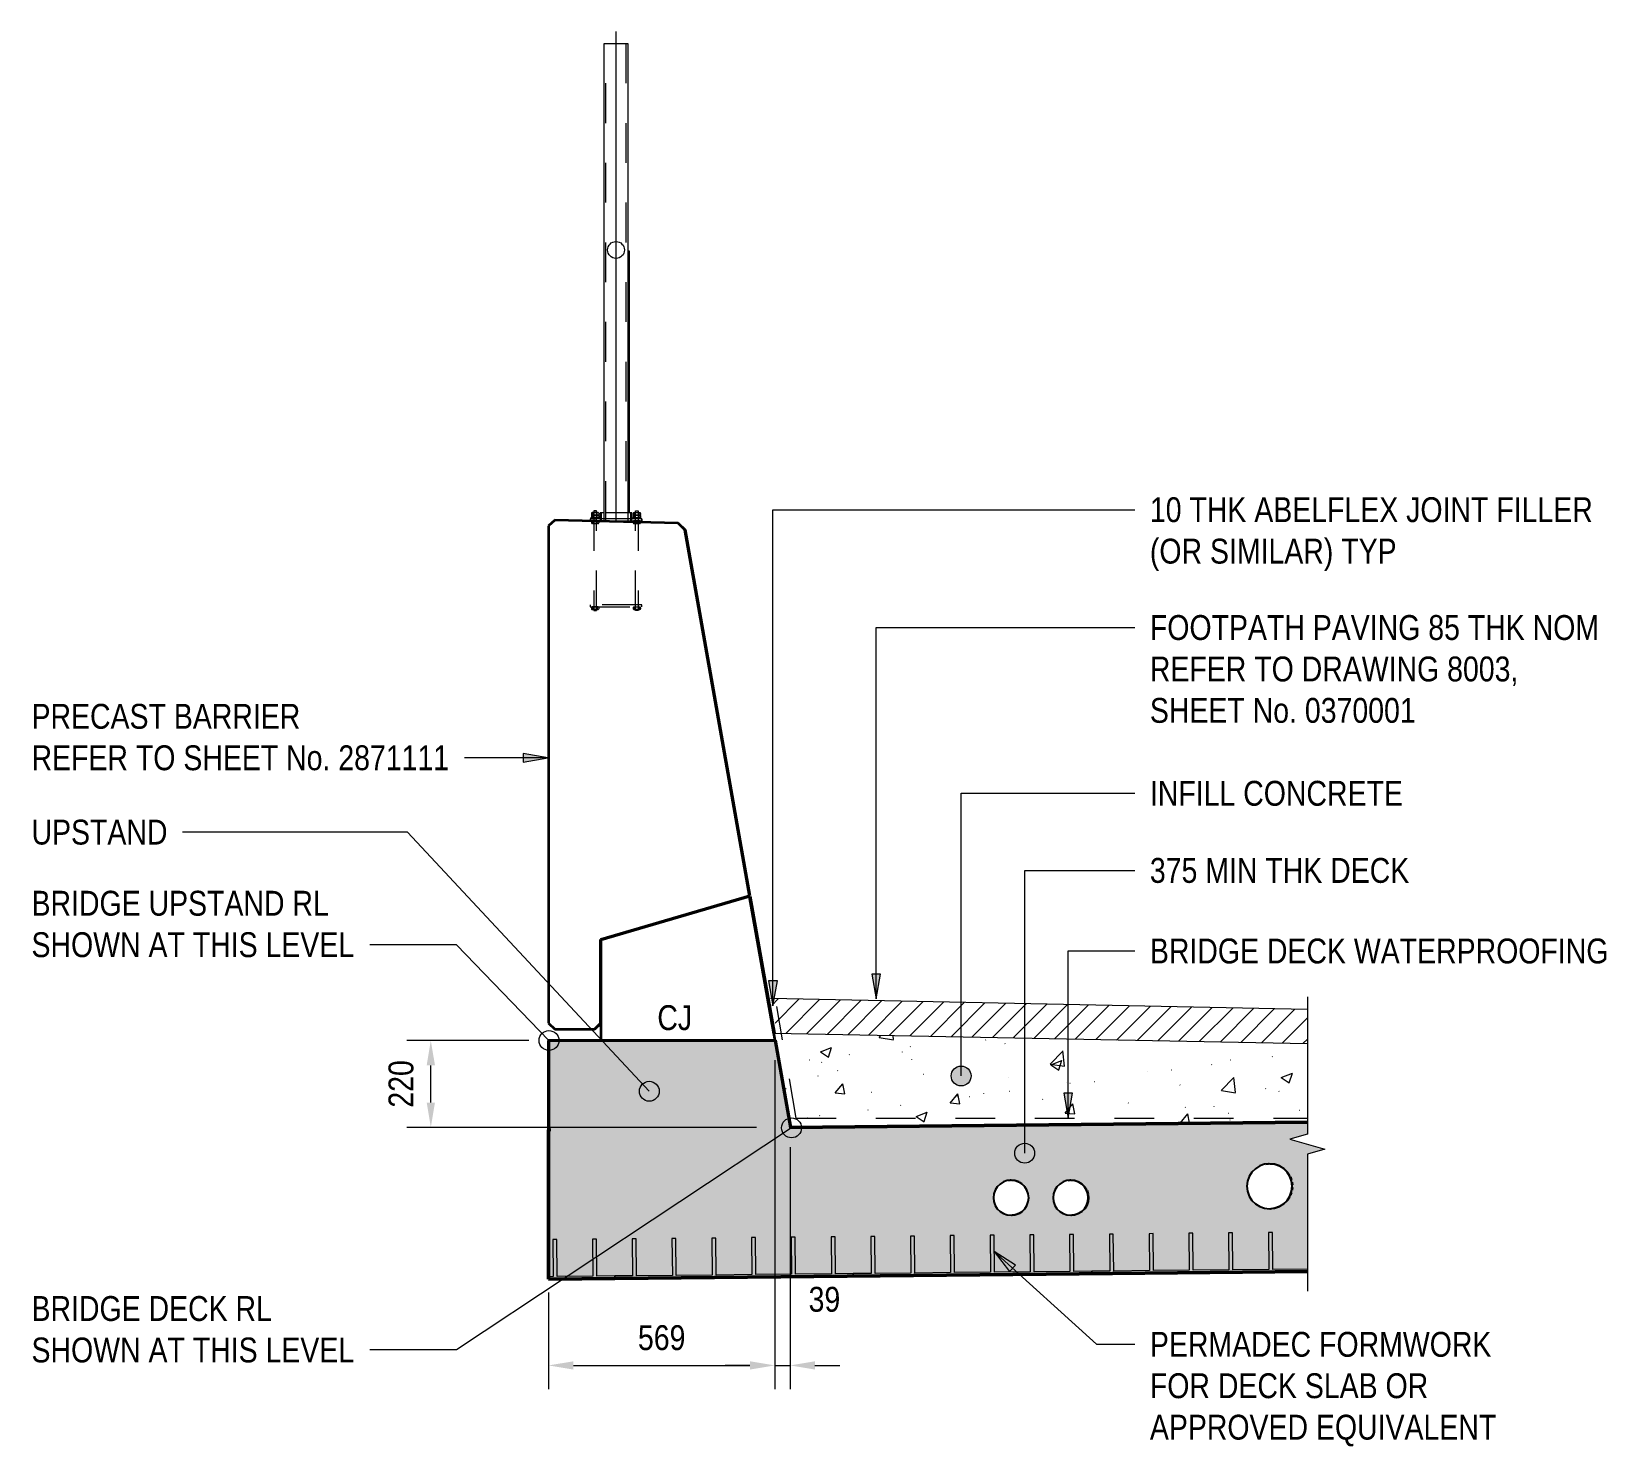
# Model space of a CAD drawing. Header units: metres. Extents: x 564 to 663, y 0 to 1694.
# Drawn here: x 654.241 to 658.207, y 18.437 to 21.994 of the extents above; entities that cross this region are included whole.
import ezdxf

# ---------------------------------------------------------------- set-up
doc = ezdxf.new("R2010")
doc.units = ezdxf.units.M
doc.linetypes.add('JacobsDash', pattern=[0.0045, 0.003, -0.0015])
doc.layers.get('Defpoints').update_dxf_attribs({"color": 41})
for name, color, linetype, lineweight in [('BRIDGE-FRAMING-LINE-18-HID', 7, 'JacobsDash', 18), ('D-BDGE', 7, 'Continuous', 13), ('D-BDGE-FLOOR', 7, 'Continuous', 50), ('D-BDGE-FLOOR-HID', 7, 'JacobsDash', 18), ('D-BDGE-FLOOR-PAT', 7, 'Continuous', 50), ('D-BDGE-FRAMING', 7, 'Continuous', 50), ('D-BDGE-GEN-MOD', 7, 'Continuous', 35), ('D-BDGE-LINE', 7, 'Continuous', 9), ('D-ENHA-TEXT', 7, 'Continuous', 9), ('D-ENHA-TEXT-DIMS', 7, 'Continuous', 9)]:
    doc.layers.add(name, color=color, linetype=linetype, lineweight=lineweight)
doc.layers.add('D-BDGE-Conduits', color=1, linetype='Continuous', lineweight=9, true_color=0xff0000)
doc.styles.add('Arial Narrow_5', font='ARIALN.TTF', dxfattribs={"height": 0.0625})
doc.dimstyles.new('Dimension_Standard_O__mm__4', dxfattribs={"dimscale": 0.3048, "dimtxt": 0.063964, "dimasz": 0.205052, "dimexe": 0.19685, "dimexo": 0.123031, "dimgap": 0.123031, "dimtad": 1, "dimdec": 0, "dimlfac": 1000, "dimzin": 0, "dimdsep": 46, "dimtxsty": 'Arial Narrow_5', "dimsah": 1, "dimcen": 0.09, "dimaunit": 1, "dimadec": 4, "dimazin": 0, "dimtfac": 1, "dimtdec": 4, "dimtix": 1, "dimtmove": 0, "dimatfit": 3, "dimfxl": 1, "dimtvp": 1, "dimtfill": 1, "dimtolj": 1, "dimtzin": 0, "dimlwd": 18, "dimlwe": 18, "dimarcsym": 2})
doc.dimstyles.new('Dimension_Standard_O__mm__5', dxfattribs={"dimscale": 0.3048, "dimtxt": 0.063964, "dimasz": 0.205052, "dimexe": 0.19685, "dimexo": 0.123031, "dimgap": 0.123031, "dimtad": 1, "dimdec": 0, "dimlfac": 1000, "dimzin": 0, "dimdsep": 46, "dimtxsty": 'Arial Narrow_5', "dimsah": 1, "dimcen": 0.09, "dimaunit": 1, "dimadec": 4, "dimazin": 0, "dimtfac": 1, "dimtdec": 4, "dimtix": 1, "dimtmove": 1, "dimatfit": 3, "dimfxl": 1, "dimtvp": 1, "dimtfill": 1, "dimtolj": 1, "dimtzin": 0, "dimlwd": 18, "dimlwe": 18, "dimarcsym": 2})

# ---------------------------------------------------------------- blocks, each defined once
blk = doc.blocks.new('08_ADC_Barrier_Precast_T2D_MBP-02-B - MBP-02-B-7218747-DRG-2871091 - SECTION 04')
at = {"layer": 'D-BDGE-GEN-MOD'}
for p, q in [((-1689.2459, 20.7657), (-1689.261, 20.7507)), ((-1689.261, 20.7507), (-1689.261, 19.5007)), ((-1689.2452, 20.7658), (-1689.2459, 20.7657)), ((-1688.9356, 20.758), (-1689.2459, 20.7657)), ((-1688.9356, 20.758), (-1688.9349, 20.7581)), ((-1688.9185, 20.741), (-1688.9356, 20.758)), ((-1688.9349, 20.7581), (-1688.9177, 20.741)), ((-1688.7557, 19.8209), (-1688.9185, 20.741)), ((-1688.9177, 20.741), (-1688.9185, 20.741)), ((-1688.9177, 20.741), (-1688.755, 19.821)), ((-1689.1304, 19.7108), (-1688.7557, 19.8209)), ((-1688.755, 19.821), (-1689.1297, 19.7108)), ((-1688.755, 19.821), (-1688.7557, 19.8209)), ((-1689.1304, 19.5008), (-1689.1304, 19.7108)), ((-1689.1297, 19.7108), (-1689.1304, 19.7108)), ((-1689.1297, 19.7108), (-1689.1297, 19.7094)), ((-1689.261, 19.5007), (-1689.2459, 19.4857)), ((-1689.2459, 19.4857), (-1689.1455, 19.4858)), ((-1689.1455, 19.4858), (-1689.1304, 19.5008)), ((-1689.1447, 19.4858), (-1689.1455, 19.4858)), ((-1689.1302, 19.5003), (-1689.1447, 19.4858))]:
    blk.add_line(p, q, dxfattribs=at)
blk = doc.blocks.new('07_STR_DPS_PermadecPanel - 07_STR_DPS_PermadecPanel-5973116-DRG-2871091 - SECTION 04')
at = {"layer": 'D-BDGE-FRAMING', "lineweight": 13}
for p, q in [((-1688.4408, 18.9648), (-1688.4508, 18.9647)), ((-1688.4508, 18.9647), (-1688.4498, 18.8717)), ((-1688.4398, 18.8718), (-1688.4408, 18.9648)), ((-1688.3408, 18.9658), (-1688.3508, 18.9657)), ((-1688.3508, 18.9657), (-1688.3499, 18.8727)), ((-1688.3399, 18.8728), (-1688.3408, 18.9658)), ((-1688.2408, 18.9668), (-1688.2508, 18.9667)), ((-1688.2508, 18.9667), (-1688.2499, 18.8737)), ((-1688.2399, 18.8738), (-1688.2408, 18.9668)), ((-1688.1408, 18.9678), (-1688.1508, 18.9677)), ((-1688.1508, 18.9677), (-1688.1499, 18.8747)), ((-1688.1399, 18.8748), (-1688.1408, 18.9678)), ((-1688.0408, 18.9688), (-1688.0508, 18.9687)), ((-1688.0508, 18.9687), (-1688.0499, 18.8757)), ((-1688.0399, 18.8758), (-1688.0408, 18.9688)), ((-1687.9408, 18.9698), (-1687.9508, 18.9697)), ((-1687.9508, 18.9697), (-1687.9499, 18.8767)), ((-1687.9399, 18.8768), (-1687.9408, 18.9698)), ((-1688.4498, 18.8717), (-1688.4948, 18.8713)), ((-1688.4948, 18.8713), (-1688.4948, 18.8653)), ((-1688.4948, 18.8653), (-1687.8948, 18.8712)), ((-1688.3499, 18.8727), (-1688.4398, 18.8718)), ((-1688.2499, 18.8737), (-1688.3399, 18.8728)), ((-1688.1499, 18.8747), (-1688.2399, 18.8738)), ((-1688.0499, 18.8757), (-1688.1399, 18.8748)), ((-1687.9499, 18.8767), (-1688.0399, 18.8758)), ((-1687.8949, 18.8772), (-1687.9399, 18.8768)), ((-1687.8948, 18.8712), (-1687.8949, 18.8772))]:
    blk.add_line(p, q, dxfattribs=at)
blk = doc.blocks.new('07_STR_DPS_PermadecPanel - 07_STR_DPS_PermadecPanel-5973117-DRG-2871091 - SECTION 04')
at = {"layer": 'D-BDGE-FRAMING', "lineweight": 13}
for p, q in [((-1687.8408, 18.9708), (-1687.8508, 18.9707)), ((-1687.8508, 18.9707), (-1687.8498, 18.8777)), ((-1687.8398, 18.8778), (-1687.8408, 18.9708)), ((-1687.7408, 18.9718), (-1687.7508, 18.9717)), ((-1687.7508, 18.9717), (-1687.7499, 18.8787)), ((-1687.7399, 18.8788), (-1687.7408, 18.9718)), ((-1687.6408, 18.9728), (-1687.6508, 18.9727)), ((-1687.6508, 18.9727), (-1687.6499, 18.8797)), ((-1687.6399, 18.8798), (-1687.6408, 18.9728)), ((-1687.5408, 18.9738), (-1687.5508, 18.9737)), ((-1687.5508, 18.9737), (-1687.5499, 18.8807)), ((-1687.5399, 18.8808), (-1687.5408, 18.9738)), ((-1687.4408, 18.9748), (-1687.4508, 18.9747)), ((-1687.4508, 18.9747), (-1687.4499, 18.8817)), ((-1687.4399, 18.8818), (-1687.4408, 18.9748)), ((-1687.6499, 18.8797), (-1687.7399, 18.8788)), ((-1687.5499, 18.8807), (-1687.6399, 18.8798)), ((-1687.4499, 18.8817), (-1687.5399, 18.8808)), ((-1687.3528, 18.8827), (-1687.4399, 18.8818)), ((-1687.8498, 18.8777), (-1687.8948, 18.8772)), ((-1687.8948, 18.8772), (-1687.8948, 18.8712)), ((-1687.8948, 18.8712), (-1687.3528, 18.8767)), ((-1687.7499, 18.8787), (-1687.8398, 18.8778))]:
    blk.add_line(p, q, dxfattribs=at)
blk = doc.blocks.new('Upstand North - Upstand North-7372798-DRG-2871091 - SECTION 04')
at = {"layer": 'D-BDGE-FRAMING', "linetype": 'JacobsDash', "lineweight": 18, "true_color": 0xc0c0c0}
blk.add_hatch(color=9, dxfattribs=at).paths.add_polyline_path([(-1688.6915, 19.4576), (-1688.6915, 19.4577), (-1688.6945, 19.4748), (-1688.6938, 19.4749), (-1688.755, 19.8194), (-1688.7554, 19.8193), (-1688.6915, 19.4576)])
at = {"layer": 'BRIDGE-FRAMING-LINE-18-HID'}
for p, q in [((-1688.6937, 19.4748), (-1688.6907, 19.4577)), ((-1688.6909, 19.4577), (-1688.6914, 19.4577)), ((-1688.6907, 19.4577), (-1688.6914, 19.4576))]:
    blk.add_line(p, q, dxfattribs=at)
at = {"layer": 'D-BDGE-FRAMING', "lineweight": 35}
for p, q in [((-1688.7554, 19.8193), (-1689.1301, 19.7092)), ((-1688.6915, 19.4576), (-1688.7554, 19.8193)), ((-1689.1301, 19.7092), (-1689.1301, 19.4573)), ((-1689.1301, 19.4573), (-1688.6915, 19.4576))]:
    blk.add_line(p, q, dxfattribs=at)
at = {"layer": 'D-BDGE-FRAMING'}
for q in [(-1688.7554, 19.8193), (-1688.6938, 19.4749)]:
    blk.add_line((-1688.7547, 19.8194), q, dxfattribs=at)
blk = doc.blocks.new('SC_DET_BREAK LINE - Std Break-5505947-DRG-2871091 - SECTION 04')
at = {"layer": 'D-BDGE-LINE', "lineweight": 13}
for p, q in [((-1687.3528, 19.5668), (-1687.3528, 19.2218)), ((-1687.3528, 19.2218), (-1687.3965, 19.2093)), ((-1687.3965, 19.2093), (-1687.309, 19.1843)), ((-1687.309, 19.1843), (-1687.3528, 19.1718)), ((-1687.3528, 19.1718), (-1687.3528, 18.8268))]:
    blk.add_line(p, q, dxfattribs=at)
blk = doc.blocks.new('DIMBLOCK8-DRG-2871091 - SECTION 04')
at = {"layer": 'D-ENHA-TEXT-DIMS', "color": 0, "lineweight": 18, "transparency": 16777216}
for p, q in [((656.1099, 19.4081), (656.1099, 18.5805)), ((655.5412, 18.8236), (655.5412, 18.5805)), ((655.6037, 18.6405), (656.0474, 18.6405))]:
    blk.add_line(p, q, dxfattribs=at)
at = {"layer": 'D-ENHA-TEXT-DIMS', "color": 0, "transparency": 16777216}
for points in [[(655.6037, 18.6509), (655.6037, 18.6301), (655.5412, 18.6405)], [(656.0474, 18.6509), (656.0474, 18.6301), (656.1099, 18.6405)]]:
    blk.add_solid(points, dxfattribs=at)
at = {"layer": 'Defpoints', "color": 0, "transparency": 16777216}
for p in [(656.1099, 19.4456), (655.5412, 18.8611), (656.1099, 18.6405)]:
    blk.add_point(p, dxfattribs=at)
at = {"layer": 'D-ENHA-TEXT-DIMS', "color": 0, "lineweight": 18, "transparency": 16777216, "insert": (655.8256, 18.7099), "char_height": 0.0625, "width": 0.142549, "attachment_point": 5, "style": 'Arial Narrow_5', "bg_fill": 3, "box_fill_scale": 1.1, "bg_fill_color": 256, "bg_fill_true_color": 13158600, "bg_fill_transparency": 0}
blk.add_mtext('\\A1;569', dxfattribs=at)
blk = doc.blocks.new('DIMBLOCK9-DRG-2871091 - SECTION 04')
at = {"layer": 'D-ENHA-TEXT-DIMS', "color": 0, "lineweight": 18, "transparency": 16777216}
for p, q in [((656.1099, 19.4081), (656.1099, 18.5805)), ((656.1485, 19.1889), (656.1485, 18.5805)), ((656.0474, 18.6405), (655.9849, 18.6405)), ((656.1099, 18.6405), (656.1485, 18.6405)), ((656.211, 18.6405), (656.2735, 18.6405))]:
    blk.add_line(p, q, dxfattribs=at)
at = {"layer": 'D-ENHA-TEXT-DIMS', "color": 0, "transparency": 16777216}
for points in [[(656.0474, 18.6509), (656.0474, 18.6301), (656.1099, 18.6405)], [(656.211, 18.6509), (656.211, 18.6301), (656.1485, 18.6405)]]:
    blk.add_solid(points, dxfattribs=at)
at = {"layer": 'Defpoints', "color": 0, "transparency": 16777216}
for p in [(656.1099, 19.4456), (656.1485, 19.2264), (656.1485, 18.6405)]:
    blk.add_point(p, dxfattribs=at)
at = {"layer": 'D-ENHA-TEXT-DIMS', "color": 0, "lineweight": 18, "transparency": 16777216, "insert": (656.1951, 18.838), "char_height": 0.0625, "width": 0.095033, "attachment_point": 1, "line_spacing_factor": 0.974696, "style": 'Arial Narrow_5', "bg_fill": 3, "box_fill_scale": 1.1, "bg_fill_color": 256, "bg_fill_true_color": 13158600, "bg_fill_transparency": 0}
blk.add_mtext('\\A1;39', dxfattribs=at)
blk = doc.blocks.new('DIMBLOCK10-DRG-2871091 - SECTION 04')
at = {"layer": 'D-ENHA-TEXT-DIMS', "color": 0, "lineweight": 18, "transparency": 16777216}
for p, q in [((655.4912, 19.4572), (655.1849, 19.4572)), ((655.2449, 19.3014), (655.2449, 19.3947)), ((656.0639, 19.2389), (655.1849, 19.2389))]:
    blk.add_line(p, q, dxfattribs=at)
at = {"layer": 'D-ENHA-TEXT-DIMS', "color": 0, "transparency": 16777216}
for points in [[(655.2345, 19.3947), (655.2554, 19.3947), (655.2449, 19.4572)], [(655.2345, 19.3014), (655.2554, 19.3014), (655.2449, 19.2389)]]:
    blk.add_solid(points, dxfattribs=at)
at = {"layer": 'Defpoints', "color": 0, "transparency": 16777216}
for p in [(655.2449, 19.4572), (655.5287, 19.4572), (656.1014, 19.2389)]:
    blk.add_point(p, dxfattribs=at)
at = {"layer": 'D-ENHA-TEXT-DIMS', "color": 0, "lineweight": 18, "transparency": 16777216, "insert": (655.1702, 19.3481), "char_height": 0.0625, "width": 0.142549, "attachment_point": 5, "rotation": 90, "style": 'Arial Narrow_5', "bg_fill": 3, "box_fill_scale": 1.1, "bg_fill_color": 256, "bg_fill_true_color": 13158600, "bg_fill_transparency": 0}
blk.add_mtext('\\A1;220\u200e', dxfattribs=at)

msp = doc.modelspace()

# ---------------------------------------------------------------- hatches: boundary and pattern name
at = {"layer": 'D-BDGE', "true_color": 0xc0c0c0}
msp.add_hatch(color=9, dxfattribs=at).paths.add_polyline_path([(655.5413, 19.2328), (655.5468, 19.2329), (655.5468, 19.2937), (656.1369, 19.2937), (656.1466, 19.2389), (656.1495, 19.2389), (656.1108, 19.4576), (655.5413, 19.4572), (655.5413, 19.2467)])
at = {"layer": 'D-BDGE-FLOOR-PAT', "lineweight": 9, "true_color": 0xc0c0c0}
h = msp.add_hatch(dxfattribs=at)
h.set_pattern_fill('FP_4', color=9, style=0, pattern_type=2)
h.set_pattern_definition([(50, (654.91826, 17.354), (0.289218, -0.025306), [0.03024, -0.33266]), (355, (654.91826, 17.354), (-0.055949, 0.3033), [0.02419, -0.26613]), (100.451, (654.94226, 17.352), (0.233273, 0.277996), [0.0257, -0.28272]), (46.184, (654.91826, 17.434), (0.43034, -0.066747), [0.04536, -0.49899]), (96.636, (654.95426, 17.429), (0.376873, 0.392794), [0.03855, -0.42408]), (351.184, (654.91826, 17.434), (0.37688, 0.39279), [0.03629, -0.39919]), (21, (654.95826, 17.414), (0.240687, -0.162349), [0.03024, -0.33266]), (326, (654.95826, 17.414), (0.09811, 0.292397), [0.02419, -0.26613]), (71.451, (654.97826, 17.401), (0.3388, 0.130048), [0.0257, -0.28272]), (37.5, (654.91826, 17.354), (0.004898, 0.13423), [0.00084, -0.26206, 0.00084, -0.26932, -0.26714]), (37.5, (654.91826, 17.354), (0.004898, 0.13423), [-0.53306, 0.00084, -0.2663]), (7.5, (654.91826, 17.354), (0.106079, 0.1590367), [0.00084, -0.15319, 0.00084, -0.25602, -0.10181]), (7.5, (654.91826, 17.354), (0.106079, 0.1590367), [-0.41089, 0.00084, -0.10098]), (327.5, (654.82826, 17.354), (0.215251, -0.0090994), [0.00084, -0.09997, 0.00084, -0.31368, -0.41734]), (327.5, (654.82826, 17.354), (0.215251, -0.0090994), [-0.41532, 0.00084, -0.4165]), (317.5, (654.78726, 17.354), (0.235153, 0.040369), [0.00084, -0.13021, 0.00084, -0.20803, -0.29637]), (317.5, (654.78726, 17.354), (0.235153, 0.040369), [-0.33992, 0.00084, -0.29553])])
h.paths.add_polyline_path([(656.1495, 19.2388), (657.4495, 19.2523), (657.4495, 19.4486), (656.1078, 19.4748), (656.1398, 19.2937)])
at = {"layer": 'D-BDGE-FLOOR-PAT', "true_color": 0xc0c0c0}
msp.add_hatch(color=9, dxfattribs=at).paths.add_polyline_path([(657.4495, 19.4486), (657.4495, 19.4486), (657.4161, 19.4492)])
h = msp.add_hatch(color=9, dxfattribs=at)
h.paths.add_polyline_path([(655.5413, 18.8575), (657.4495, 18.8766), (657.4495, 19.1718), (657.4932, 19.1843), (657.4057, 19.2093), (657.4495, 19.2218), (657.4495, 19.2516), (656.1466, 19.2386), (656.1562, 19.1841), (655.5468, 19.1841), (655.5468, 19.2326), (655.5413, 19.2325), (655.5413, 18.9166)])
h.paths.add_polyline_path([(656.8496, 19.0173), (656.8379, 19.0202), (656.8292, 19.0246), (656.821, 19.0316), (656.8146, 19.0404), (656.8106, 19.0505), (656.8091, 19.0613), (656.8102, 19.0721), (656.8139, 19.0823), (656.82, 19.0913), (656.828, 19.0986), (656.8376, 19.1038), (656.8481, 19.1066), (656.8598, 19.1066), (656.8707, 19.1038), (656.8794, 19.0995), (656.8876, 19.0924), (656.894, 19.0836), (656.898, 19.0735), (656.8995, 19.0628), (656.898, 19.051), (656.8947, 19.0418), (656.8886, 19.0327), (656.8806, 19.0254), (656.871, 19.0202), (656.8605, 19.0174)])
h.paths.add_polyline_path([(656.6989, 19.0173), (656.6883, 19.0197), (656.6785, 19.0246), (656.6703, 19.0316), (656.6639, 19.0404), (656.6599, 19.0505), (656.6584, 19.0613), (656.6599, 19.073), (656.6633, 19.0823), (656.6693, 19.0913), (656.6774, 19.0986), (656.6869, 19.1038), (656.6975, 19.1066), (656.7091, 19.1066), (656.72, 19.1038), (656.7287, 19.0995), (656.737, 19.0924), (656.7433, 19.0836), (656.7473, 19.0735), (656.7488, 19.0628), (656.7473, 19.051), (656.744, 19.0418), (656.7379, 19.0327), (656.7299, 19.0254), (656.7203, 19.0202), (656.7098, 19.0174)])
h.paths.add_polyline_path([(657.3553, 19.0333), (657.3415, 19.0347), (657.3284, 19.0394), (657.3168, 19.0471), (657.3074, 19.0574), (657.3007, 19.0695), (657.2972, 19.0829), (657.297, 19.0968), (657.3001, 19.1103), (657.3064, 19.1227), (657.3154, 19.1332), (657.3268, 19.1413), (657.3397, 19.1464), (657.3544, 19.1482), (657.3673, 19.1468), (657.3808, 19.1419), (657.392, 19.1345), (657.4014, 19.1242), (657.4082, 19.1118), (657.4116, 19.0983), (657.4118, 19.0844), (657.4086, 19.071), (657.4024, 19.0589), (657.3934, 19.0484), (657.3821, 19.0403), (657.3691, 19.0352), (657.361, 19.0341)])
at = {"layer": 'D-BDGE-LINE', "true_color": 0x808080}
h = msp.add_hatch(dxfattribs=at)
h.set_pattern_fill('FP_5', color=8, style=0, pattern_type=2)
h.set_pattern_definition([(45, (654.918256, 17.354), (-0.0265165, 0.0265165), [])])
h.paths.add_polyline_path([(657.4495, 19.4492), (657.4495, 19.5351), (656.0989, 19.5626), (656.1159, 19.4752), (656.1506, 19.4745)])
at = {"layer": 'D-BDGE-LINE', "true_color": 0xc0c0c0}
msp.add_hatch(color=9, dxfattribs=at).paths.add_polyline_path([(655.5468, 19.1841), (656.1562, 19.1841), (656.1369, 19.2937), (655.5468, 19.2937), (655.5468, 19.2317)])
at = {"layer": 'D-ENHA-TEXT'}
for points in [[(655.5393, 20.168), (655.4768, 20.1791), (655.4768, 20.157)], [(656.1055, 19.5446), (656.1165, 19.6071), (656.0945, 19.6071)], [(656.3649, 19.5617), (656.3759, 19.6242), (656.3538, 19.6242)], [(656.8481, 19.2622), (656.8591, 19.3247), (656.837, 19.3247)], [(656.6619, 18.9266), (656.7008, 18.8764), (656.7156, 18.8928)]]:
    msp.add_hatch(color=256, dxfattribs=at).paths.add_polyline_path(points)
h = msp.add_hatch(color=256, dxfattribs=at)
edge = h.paths.add_edge_path()
edge.add_arc((656.5787, 19.3681), 0.025, 0, 360)
h = msp.add_hatch(color=256, dxfattribs=at)
edge = h.paths.add_edge_path()
edge.add_arc((655.7944, 19.3297), 0.025, 0, 360)
h = msp.add_hatch(color=256, dxfattribs=at)
edge = h.paths.add_edge_path()
edge.add_arc((656.7386, 19.174), 0.025, 0, 360)

# ---------------------------------------------------------------- linework, layer by layer
at = {"layer": 'D-BDGE', "color": 7, "lineweight": 9, "true_color": 0xffffff}
msp.add_line((655.7107, 20.7636), (655.7107, 21.9936), dxfattribs=at)
at = {"layer": 'D-BDGE', "lineweight": 9}
for p, q in [((655.6805, 20.7636), (655.6805, 21.9636)), ((655.7408, 21.9636), (655.7408, 20.7636)), ((655.7408, 21.4427), (655.7439, 21.4427)), ((655.7439, 21.4427), (655.7439, 20.784)), ((655.7507, 20.7836), (655.7407, 20.7836)), ((655.7439, 20.784), (655.7408, 20.784)), ((655.747, 20.7836), (655.747, 20.7636)), ((655.7507, 20.7636), (655.7507, 20.7836)), ((655.7542, 20.7833), (655.7542, 20.7793)), ((655.7552, 20.7843), (655.7709, 20.7843)), ((655.7576, 20.7712), (655.7576, 20.7833)), ((655.7586, 20.7843), (655.7667, 20.7843)), ((655.7601, 20.7886), (655.7667, 20.7886)), ((655.7691, 20.7712), (655.7691, 20.7833)), ((655.747, 20.7636), (655.7507, 20.7636)), ((655.7524, 20.7712), (655.7702, 20.7712)), ((655.7524, 20.7686), (655.7524, 20.7712)), ((655.754, 20.7769), (655.754, 20.7733)), ((655.7553, 20.7783), (655.7709, 20.7783)), ((655.7715, 20.7783), (655.7553, 20.7783)), ((655.7678, 20.7712), (655.7576, 20.7712)), ((655.7576, 20.7712), (655.7739, 20.7712)), ((655.7586, 20.7783), (655.7667, 20.7783)), ((655.7586, 20.7783), (655.7667, 20.7783)), ((655.7724, 20.7824), (655.7724, 20.7793)), ((655.7724, 20.777), (655.7724, 20.7733)), ((655.7739, 20.7686), (655.7739, 20.7712)), ((655.7757, 20.7636), (655.7757, 20.7686)), ((655.7757, 20.7686), (655.7757, 20.7636)), ((655.6457, 20.5522), (655.6457, 20.5472)), ((655.6489, 20.5453), (655.6489, 20.5421)), ((655.6661, 20.5472), (655.6505, 20.5472)), ((655.6522, 20.5462), (655.6522, 20.5421)), ((655.6627, 20.5472), (655.6547, 20.5472)), ((655.6637, 20.5462), (655.6637, 20.5421)), ((655.6672, 20.5461), (655.6672, 20.5421)), ((655.7542, 20.5461), (655.7542, 20.5421)), ((655.7552, 20.5472), (655.7709, 20.5472)), ((655.7576, 20.5462), (655.7576, 20.5421)), ((655.7586, 20.5472), (655.7667, 20.5472)), ((655.7691, 20.5462), (655.7691, 20.5421)), ((655.7724, 20.5453), (655.7724, 20.5421)), ((655.7757, 20.5472), (655.7757, 20.5522)), ((655.6499, 20.5411), (655.666, 20.5411)), ((655.666, 20.5411), (655.6505, 20.5411)), ((655.6627, 20.5411), (655.6547, 20.5411)), ((655.6627, 20.5411), (655.6547, 20.5411)), ((655.6627, 20.5411), (655.6547, 20.5411)), ((655.6547, 20.5386), (655.6613, 20.5386)), ((655.7553, 20.5411), (655.7709, 20.5411)), ((655.7715, 20.5411), (655.7553, 20.5411)), ((655.7586, 20.5411), (655.7667, 20.5411)), ((655.7586, 20.5411), (655.7667, 20.5411)), ((655.7586, 20.5411), (655.7667, 20.5411)), ((655.7667, 20.5386), (655.7601, 20.5386))]:
    msp.add_line(p, q, dxfattribs=at)
at = {"layer": 'D-BDGE'}
for p, q in [((655.6805, 21.9636), (655.7408, 21.9636)), ((655.6661, 20.7843), (655.6505, 20.7843)), ((655.6522, 20.7712), (655.6522, 20.7833)), ((655.6613, 20.7886), (655.6547, 20.7886)), ((655.6627, 20.7843), (655.6547, 20.7843)), ((655.6637, 20.7712), (655.6637, 20.7833)), ((655.6672, 20.7833), (655.6672, 20.7793)), ((655.6706, 20.7836), (655.6706, 20.7636)), ((655.6805, 20.7836), (655.6706, 20.7836)), ((655.6743, 20.7636), (655.6743, 20.7836)), ((655.7407, 20.7836), (655.6855, 20.7836)), ((655.7757, 20.7686), (655.6457, 20.7686)), ((655.6457, 20.7686), (655.6457, 20.7636)), ((655.6457, 20.7636), (655.7757, 20.7636)), ((655.6637, 20.7712), (655.6474, 20.7712)), ((655.6474, 20.7686), (655.6474, 20.7712)), ((655.6489, 20.7824), (655.6489, 20.7793)), ((655.6489, 20.7793), (655.6489, 20.7733)), ((655.649, 20.7615), (655.649, 20.7585)), ((655.6499, 20.7783), (655.6663, 20.7783)), ((655.6499, 20.7636), (655.6661, 20.7636)), ((655.6661, 20.7783), (655.6505, 20.7783)), ((655.6661, 20.7636), (655.6505, 20.7636)), ((655.6689, 20.7712), (655.6511, 20.7712)), ((655.665, 20.7566), (655.6511, 20.7566)), ((655.6522, 20.7626), (655.6522, 20.7576)), ((655.6532, 20.7566), (655.6627, 20.7566)), ((655.6536, 20.7712), (655.6637, 20.7712)), ((655.6627, 20.7783), (655.6547, 20.7783)), ((655.6627, 20.7783), (655.6547, 20.7783)), ((655.6627, 20.7636), (655.6547, 20.7636)), ((655.6627, 20.7636), (655.6547, 20.7636)), ((655.6627, 20.7566), (655.6547, 20.7566)), ((655.6627, 20.7566), (655.6547, 20.7566)), ((655.6637, 20.7572), (655.6637, 20.7626)), ((655.6671, 20.763), (655.6671, 20.7587)), ((655.6674, 20.777), (655.6674, 20.7733)), ((655.6689, 20.7686), (655.6689, 20.7712)), ((655.6706, 20.7636), (655.6743, 20.7636)), ((655.754, 20.7615), (655.754, 20.7585)), ((655.7549, 20.7636), (655.7711, 20.7636)), ((655.7711, 20.7636), (655.7555, 20.7636)), ((655.77, 20.7566), (655.7561, 20.7566)), ((655.7572, 20.7626), (655.7572, 20.7576)), ((655.7582, 20.7566), (655.7677, 20.7566)), ((655.7677, 20.7636), (655.7597, 20.7636)), ((655.7677, 20.7636), (655.7597, 20.7636)), ((655.7677, 20.7566), (655.7597, 20.7566)), ((655.7677, 20.7566), (655.7597, 20.7566)), ((655.7687, 20.7572), (655.7687, 20.7626)), ((655.7721, 20.763), (655.7721, 20.7587))]:
    msp.add_line(p, q, dxfattribs=at)
at = {"layer": 'D-BDGE', "linetype": 'JacobsDash', "lineweight": 9}
for p, q in [((655.6855, 20.7636), (655.6855, 21.9636)), ((655.7358, 21.9636), (655.7358, 20.7636)), ((655.6547, 20.7886), (655.6547, 20.5386)), ((655.6613, 20.5386), (655.6613, 20.7886)), ((655.7601, 20.5386), (655.7601, 20.7886)), ((655.7667, 20.7886), (655.7667, 20.5386)), ((655.7757, 20.5522), (655.6457, 20.5522)), ((655.6457, 20.5472), (655.7757, 20.5472))]:
    msp.add_line(p, q, dxfattribs=at)
at = {"layer": 'D-BDGE', "color": 8, "lineweight": 18, "true_color": 0x808080}
msp.add_line((657.4495, 19.5351), (656.0989, 19.5626), dxfattribs=at)
at = {"layer": 'D-BDGE', "linetype": 'JacobsDash', "lineweight": 18}
for q in [(656.1148, 19.5424), (657.4495, 19.2624)]:
    msp.add_line((656.1642, 19.2624), q, dxfattribs=at)
at = {"layer": 'D-BDGE', "lineweight": 40}
for p, q in [((656.1112, 19.4576), (655.5413, 19.4572)), ((655.5413, 19.4572), (655.5413, 19.2328)), ((655.5413, 19.4572), (655.542, 19.4572)), ((655.542, 19.4572), (656.1119, 19.4577)), ((655.542, 19.2328), (655.542, 19.4572)), ((656.1119, 19.4577), (656.1112, 19.4576)), ((656.1499, 19.2389), (656.1112, 19.4576)), ((656.1119, 19.4577), (656.1506, 19.2389)), ((656.1506, 19.2389), (656.1466, 19.2389)), ((656.1466, 19.2389), (656.1499, 19.2389)), ((656.1506, 19.2389), (656.1499, 19.2389)), ((655.5413, 19.2328), (655.5468, 19.2329)), ((655.5413, 19.2328), (655.542, 19.2328)), ((655.5468, 19.2329), (655.542, 19.2328))]:
    msp.add_line(p, q, dxfattribs=at)
at = {"layer": 'D-BDGE', "lineweight": 50}
msp.add_line((656.1485, 19.2389), (657.4495, 19.2524), dxfattribs=at)
at = {"layer": 'D-BDGE'}
msp.add_circle((655.7107, 21.4445), 0.0212, dxfattribs=at)
for centre, radius, start, end in [((655.6505, 20.7827), 0.00158, 90, 192.2194), ((655.6532, 20.7833), 0.001, 90, 180), ((655.6627, 20.7833), 0.001, 0, 90), ((655.6661, 20.7833), 0.00104, 0, 90), ((655.65, 20.7793), 0.00104, 180, 263.7106), ((655.6505, 20.7767), 0.00158, 90, 192.2194), ((655.6505, 20.762), 0.00158, 90, 200.9523), ((655.6511, 20.7733), 0.00212, 180, 270), ((655.6511, 20.7587), 0.00212, 185.3723, 270), ((655.6532, 20.7773), 0.001, 90, 180), ((655.6532, 20.7773), 0.001, 90, 180), ((655.6532, 20.7626), 0.001, 90, 180), ((655.6532, 20.7626), 0.001, 90, 180), ((655.6532, 20.7576), 0.001, 180, 270), ((655.6532, 20.7576), 0.001, 180, 270), ((655.6627, 20.7773), 0.001, 0, 90), ((655.6627, 20.7773), 0.001, 0, 90), ((655.6627, 20.7626), 0.001, 0, 90), ((655.6627, 20.7626), 0.001, 0, 90), ((655.6627, 20.7576), 0.001, 270, 0), ((655.6627, 20.7576), 0.001, 270, 0), ((655.665, 20.7587), 0.00212, 270, 0), ((655.6652, 20.7733), 0.00212, 270, 0), ((655.6661, 20.7772), 0.00104, 0, 90), ((655.6661, 20.7626), 0.00104, 0, 90), ((655.6661, 20.7793), 0.00104, 279.9611, 0), ((655.7555, 20.762), 0.00158, 90, 200.9523), ((655.7561, 20.7587), 0.00212, 185.3723, 270), ((655.7582, 20.7626), 0.001, 90, 180), ((655.7582, 20.7626), 0.001, 90, 180), ((655.7582, 20.7576), 0.001, 180, 270), ((655.7582, 20.7576), 0.001, 180, 270), ((655.7677, 20.7626), 0.001, 0, 90), ((655.7677, 20.7626), 0.001, 0, 90), ((655.7677, 20.7576), 0.001, 270, 0), ((655.7677, 20.7576), 0.001, 270, 0), ((655.77, 20.7587), 0.00212, 270, 0), ((655.7711, 20.7626), 0.00104, 0, 90)]:
    msp.add_arc(centre, radius, start, end, dxfattribs=at)
at = {"layer": 'D-BDGE', "lineweight": 9}
for centre, radius, start, end in [((655.7552, 20.7833), 0.00104, 90, 180), ((655.7586, 20.7833), 0.001, 90, 180), ((655.7681, 20.7833), 0.001, 0, 90), ((655.7709, 20.7827), 0.00158, 347.7806, 90), ((655.7553, 20.7769), 0.00132, 90, 180), ((655.7561, 20.7733), 0.00212, 180, 270), ((655.7552, 20.7793), 0.00104, 180, 265.3671), ((655.7586, 20.7773), 0.001, 90, 180), ((655.7586, 20.7773), 0.001, 90, 180), ((655.7681, 20.7773), 0.001, 0, 90), ((655.7681, 20.7773), 0.001, 0, 90), ((655.7702, 20.7733), 0.00212, 270, 360), ((655.7709, 20.7767), 0.00158, 347.7806, 90), ((655.7714, 20.7793), 0.00104, 276.2894, 360), ((655.6505, 20.5456), 0.00158, 90, 192.2194), ((655.6532, 20.5462), 0.001, 90, 180), ((655.6627, 20.5462), 0.001, 0, 90), ((655.6661, 20.5461), 0.00104, 0, 90), ((655.7552, 20.5461), 0.00104, 90, 180), ((655.7586, 20.5462), 0.001, 90, 180), ((655.7681, 20.5462), 0.001, 0, 90), ((655.7709, 20.5456), 0.00158, 347.7806, 90), ((655.65, 20.5421), 0.00104, 180, 263.7106), ((655.6532, 20.5421), 0.001, 180, 280.1413), ((655.6627, 20.5421), 0.001, 270, 0), ((655.6661, 20.5421), 0.00104, 274.6329, 360), ((655.7552, 20.5421), 0.00104, 180, 265.3671), ((655.7586, 20.5421), 0.001, 180, 270), ((655.7681, 20.5421), 0.001, 270, 0), ((655.7714, 20.5421), 0.00104, 276.2894, 360)]:
    msp.add_arc(centre, radius, start, end, dxfattribs=at)
at = {"layer": 'D-BDGE-Conduits', "color": 143, "lineweight": 25, "true_color": 0x78aac8}
for p, q in [((657.3449, 19.1466), (657.3522, 19.1475)), ((657.3528, 19.1475), (657.352, 19.1475)), ((657.3999, 19.1259), (657.4048, 19.1187)), ((656.6976, 19.1056), (656.7026, 19.1061)), ((656.7032, 19.1061), (656.7024, 19.1061)), ((656.7043, 19.1062), (656.7025, 19.1061)), ((656.7255, 19.1012), (656.7306, 19.0981)), ((656.7365, 19.0932), (656.7374, 19.0922)), ((656.8476, 19.1056), (656.8526, 19.1061)), ((656.8532, 19.1061), (656.8524, 19.1061)), ((656.8543, 19.1062), (656.8525, 19.1061)), ((656.89, 19.0892), (656.8949, 19.0815)), ((656.8956, 19.08), (656.8982, 19.072)), ((657.4071, 19.1142), (657.4096, 19.1074)), ((657.4112, 19.1013), (657.412, 19.0947)), ((657.412, 19.088), (657.4113, 19.0812)), ((656.8986, 19.0705), (656.8994, 19.0621)), ((657.4052, 19.0637), (657.4003, 19.0562)), ((657.4099, 19.0752), (657.4073, 19.0681)), ((656.7062, 19.0179), (656.7069, 19.0179)), ((656.7068, 19.0179), (656.7068, 19.0179)), ((656.7314, 19.0265), (656.7252, 19.0227)), ((656.8562, 19.0179), (656.8569, 19.0179)), ((656.8568, 19.0179), (656.8568, 19.0179)), ((657.3568, 19.0341), (657.3575, 19.0342))]:
    msp.add_line(p, q, dxfattribs=at)
at = {"layer": 'D-BDGE-Conduits', "color": 143, "lineweight": 25, "true_color": 0x78aac8, "flags": 128}
for points in [[(657.3544, 19.1475), (657.3417, 19.1461), (657.3297, 19.1419), (657.3189, 19.1351), (657.3099, 19.1261), (657.3031, 19.1154), (657.2989, 19.1034), (657.2974, 19.0908)], [(657.4114, 19.0908), (657.41, 19.1034), (657.4057, 19.1154), (657.399, 19.1262), (657.3899, 19.1352), (657.3791, 19.1419), (657.3671, 19.1461), (657.3544, 19.1475)], [(657.3552, 19.1475), (657.3678, 19.1461), (657.3799, 19.1419), (657.3907, 19.1352), (657.3987, 19.1274)], [(656.7024, 19.1061), (656.6944, 19.105), (656.6851, 19.1018), (656.6767, 19.0965), (656.6696, 19.0895), (656.6644, 19.0811), (656.6611, 19.0718), (656.66, 19.062)], [(656.7486, 19.062), (656.7475, 19.0719), (656.7443, 19.0812), (656.739, 19.0895), (656.732, 19.0965), (656.7235, 19.1018), (656.7142, 19.1051), (656.7043, 19.1062)], [(656.705, 19.1062), (656.7149, 19.1051), (656.7234, 19.1022)], [(656.8524, 19.1061), (656.8444, 19.105), (656.8351, 19.1018), (656.8267, 19.0965), (656.8196, 19.0895), (656.8143, 19.0811), (656.8111, 19.0718), (656.81, 19.062)], [(656.8986, 19.062), (656.8975, 19.0719), (656.8943, 19.0812), (656.889, 19.0895), (656.8819, 19.0965), (656.8735, 19.1018), (656.8642, 19.1051), (656.8543, 19.1062)], [(656.855, 19.1062), (656.8649, 19.1051), (656.8743, 19.1018), (656.8827, 19.0966), (656.8896, 19.0897)], [(657.2974, 19.0908), (657.2989, 19.0782), (657.3031, 19.0662), (657.3099, 19.0554), (657.3189, 19.0464), (657.3297, 19.0397), (657.3417, 19.0355), (657.3544, 19.0341)], [(657.3544, 19.0341), (657.3671, 19.0355), (657.3791, 19.0397), (657.3899, 19.0465), (657.399, 19.0554), (657.4057, 19.0662), (657.41, 19.0782), (657.4114, 19.0908)], [(656.66, 19.062), (656.6611, 19.0522), (656.6644, 19.0428), (656.6696, 19.0345), (656.6767, 19.0275), (656.6851, 19.0222), (656.6944, 19.019), (656.7043, 19.0179)], [(656.7043, 19.0179), (656.7142, 19.019), (656.7235, 19.0222), (656.732, 19.0275), (656.739, 19.0345), (656.7443, 19.0429), (656.7475, 19.0522), (656.7486, 19.062)], [(656.81, 19.062), (656.8111, 19.0522), (656.8143, 19.0428), (656.8196, 19.0345), (656.8267, 19.0275), (656.8351, 19.0222), (656.8444, 19.019), (656.8543, 19.0179)], [(656.8543, 19.0179), (656.8642, 19.019), (656.8735, 19.0222), (656.8819, 19.0275), (656.889, 19.0345), (656.8943, 19.0429), (656.8975, 19.0522), (656.8986, 19.062)], [(656.8994, 19.0621), (656.8983, 19.0522), (656.895, 19.0429), (656.8897, 19.0345), (656.8827, 19.0275), (656.8743, 19.0223), (656.8649, 19.019), (656.8569, 19.0179)], [(657.3985, 19.0541), (657.3907, 19.0465), (657.3799, 19.0397), (657.3678, 19.0355), (657.3574, 19.0342)], [(656.7239, 19.0221), (656.7149, 19.019), (656.7069, 19.0179)]]:
    msp.add_lwpolyline(points, dxfattribs=at)
at = {"layer": 'D-BDGE-FLOOR', "lineweight": 18}
for p, q in [((656.1078, 19.4748), (656.1085, 19.4749)), ((657.4495, 19.4486), (656.1078, 19.4748)), ((656.1078, 19.4748), (656.1495, 19.2388)), ((656.1495, 19.2388), (657.4495, 19.2523))]:
    msp.add_line(p, q, dxfattribs=at)
at = {"layer": 'D-BDGE-FLOOR'}
for p, q in [((655.542, 19.2326), (655.5413, 19.2325)), ((655.5413, 19.2325), (655.5413, 18.8575))]:
    msp.add_line(p, q, dxfattribs=at)
at = {"layer": 'D-BDGE-FLOOR', "flags": 128}
msp.add_lwpolyline([(655.5413, 18.8575), (656.9593, 18.8717), (657.4495, 18.8766)], dxfattribs=at)
at = {"layer": 'D-BDGE-FLOOR-HID'}
msp.add_line((655.542, 19.2326), (655.5468, 19.2326), dxfattribs=at)
at = {"layer": 'D-BDGE-FLOOR-HID', "flags": 128}
msp.add_lwpolyline([(656.1466, 19.2386), (656.96, 19.2467), (657.4495, 19.2516)], dxfattribs=at)
at = {"layer": 'D-BDGE-FRAMING', "lineweight": 13}
for p, q in [((655.7615, 18.9588), (655.7515, 18.9587)), ((655.7515, 18.9587), (655.7524, 18.8657)), ((655.7624, 18.8658), (655.7615, 18.9588)), ((655.8615, 18.9598), (655.8515, 18.9597)), ((655.8515, 18.9597), (655.8524, 18.8667)), ((655.8624, 18.8668), (655.8615, 18.9598)), ((655.9615, 18.9608), (655.9515, 18.9607)), ((655.9515, 18.9607), (655.9524, 18.8677)), ((655.9624, 18.8678), (655.9615, 18.9608)), ((656.0615, 18.9618), (656.0515, 18.9617)), ((656.0515, 18.9617), (656.0524, 18.8687)), ((656.0624, 18.8688), (656.0615, 18.9618)), ((656.1615, 18.9628), (656.1515, 18.9627)), ((656.1515, 18.9627), (656.1524, 18.8697)), ((656.1624, 18.8698), (656.1615, 18.9628)), ((656.2615, 18.9638), (656.2515, 18.9637)), ((656.2515, 18.9637), (656.2524, 18.8707)), ((656.2624, 18.8708), (656.2615, 18.9638)), ((655.5615, 18.9568), (655.5515, 18.9567)), ((655.5515, 18.9567), (655.5524, 18.8637)), ((655.5624, 18.8638), (655.5615, 18.9568)), ((655.6615, 18.9578), (655.6515, 18.9577)), ((655.6515, 18.9577), (655.6524, 18.8647)), ((655.6624, 18.8648), (655.6615, 18.9578)), ((655.5524, 18.8637), (655.5413, 18.8636)), ((655.5413, 18.8636), (655.5413, 18.8576)), ((655.5413, 18.8576), (655.7074, 18.8593)), ((655.6524, 18.8647), (655.5624, 18.8638)), ((655.7074, 18.8653), (655.6624, 18.8648)), ((655.7524, 18.8657), (655.7074, 18.8653)), ((655.7074, 18.8653), (655.7075, 18.8593)), ((655.7074, 18.8593), (655.7074, 18.8653)), ((655.7075, 18.8593), (656.3074, 18.8653)), ((655.8524, 18.8667), (655.7624, 18.8658)), ((655.9524, 18.8677), (655.8624, 18.8668)), ((656.0524, 18.8687), (655.9624, 18.8678)), ((656.1524, 18.8697), (656.0624, 18.8688)), ((656.2524, 18.8707), (656.1624, 18.8698)), ((656.3074, 18.8713), (656.2624, 18.8708)), ((656.3074, 18.8653), (656.3074, 18.8713))]:
    msp.add_line(p, q, dxfattribs=at)
at = {"layer": 'D-ENHA-TEXT'}
for p, q in [((656.1055, 20.7916), (657.016, 20.7916)), ((656.1055, 19.5446), (656.1055, 20.7916)), ((656.3649, 20.4955), (657.016, 20.4955)), ((656.3649, 19.5617), (656.3649, 20.4955)), ((655.3677, 20.168), (655.3299, 20.168)), ((655.5393, 20.168), (655.3677, 20.168)), ((655.5393, 20.168), (655.4768, 20.1791)), ((655.4768, 20.1791), (655.4768, 20.157)), ((655.4768, 20.157), (655.5393, 20.168)), ((656.5787, 20.0787), (657.016, 20.0787)), ((656.5787, 19.3681), (656.5787, 20.0787)), ((654.649, 19.9812), (654.6204, 19.9812)), ((655.1859, 19.9812), (654.649, 19.9812)), ((655.7944, 19.3297), (655.1859, 19.9812)), ((656.7386, 19.8849), (657.016, 19.8849)), ((656.7386, 19.174), (656.7386, 19.8849)), ((655.1017, 19.6982), (655.0917, 19.6982)), ((655.3092, 19.6982), (655.1017, 19.6982)), ((655.5421, 19.4573), (655.3092, 19.6982)), ((656.8481, 19.6824), (657.016, 19.6824)), ((656.8481, 19.2622), (656.8481, 19.6824)), ((656.1165, 19.6071), (656.0945, 19.6071)), ((656.0945, 19.6071), (656.1055, 19.5446)), ((656.1055, 19.5446), (656.1165, 19.6071)), ((656.3759, 19.6242), (656.3538, 19.6242)), ((656.3538, 19.6242), (656.3649, 19.5617)), ((656.3649, 19.5617), (656.3759, 19.6242)), ((656.8591, 19.3247), (656.837, 19.3247)), ((656.837, 19.3247), (656.8481, 19.2622)), ((656.8481, 19.2622), (656.8591, 19.3247)), ((656.6619, 18.9266), (656.7008, 18.8764)), ((656.7156, 18.8928), (656.6619, 18.9266)), ((656.6619, 18.9266), (656.9188, 18.6936)), ((656.7008, 18.8764), (656.7156, 18.8928)), ((656.9188, 18.6936), (657.016, 18.6936)), ((655.1017, 18.6794), (655.0917, 18.6794)), ((655.3092, 18.6794), (655.1017, 18.6794))]:
    msp.add_line(p, q, dxfattribs=at)
for centre in [(655.5421, 19.4573), (656.5787, 19.3681), (655.7944, 19.3297), (656.7386, 19.174)]:
    msp.add_circle(centre, 0.025, dxfattribs=at)

# ---------------------------------------------------------------- block references
at = {"layer": 'BRIDGE-FRAMING-LINE-18-HID'}
msp.add_blockref('Upstand North - Upstand North-7372798-DRG-2871091 - SECTION 04', (2344.8023, 0), dxfattribs=at)
at = {"layer": 'D-BDGE-FRAMING', "lineweight": 13}
for name in ['07_STR_DPS_PermadecPanel - 07_STR_DPS_PermadecPanel-5973116-DRG-2871091 - SECTION 04', '07_STR_DPS_PermadecPanel - 07_STR_DPS_PermadecPanel-5973117-DRG-2871091 - SECTION 04']:
    msp.add_blockref(name, (2344.8023, 0), dxfattribs=at)
at = {"layer": 'D-BDGE-GEN-MOD'}
msp.add_blockref('08_ADC_Barrier_Precast_T2D_MBP-02-B - MBP-02-B-7218747-DRG-2871091 - SECTION 04', (2344.8023, 0), dxfattribs=at)
at = {"layer": 'D-BDGE-LINE'}
msp.add_blockref('SC_DET_BREAK LINE - Std Break-5505947-DRG-2871091 - SECTION 04', (2344.8023, 0), dxfattribs=at)

# ---------------------------------------------------------------- texts
at = {"layer": 'D-ENHA-TEXT', "char_height": 0.0625, "attachment_point": 1, "style": 'Arial Narrow_5', "bg_fill": 3, "box_fill_scale": 1, "bg_fill_color": 256, "bg_fill_transparency": 0}
for s, insert in [('10 THK ABELFLEX JOINT FILLER', (657.0535, 20.8229)), ('(OR SIMILAR) TYP', (657.0535, 20.7187)), ('FOOTPATH PAVING 85 THK NOM ', (657.0535, 20.5267)), ('REFER TO DRAWING 8003, ', (657.0535, 20.4225)), ('SHEET No. 0370001', (657.0535, 20.3184)), ('PRECAST BARRIER ', (654.2406, 20.3035)), ('REFER TO SHEET No. 2871111', (654.2406, 20.1993)), ('INFILL CONCRETE', (657.0535, 20.11)), ('UPSTAND', (654.2406, 20.0124)), ('375 MIN THK DECK', (657.0535, 19.9161)), ('BRIDGE UPSTAND RL ', (654.2406, 19.8336)), ('SHOWN AT THIS LEVEL', (654.2406, 19.7294)), ('BRIDGE DECK WATERPROOFING', (657.0535, 19.7136)), ('BRIDGE DECK RL', (654.2406, 18.8148)), ('PERMADEC FORMWORK ', (657.0535, 18.7248)), ('SHOWN AT THIS LEVEL', (654.2406, 18.7106)), ('FOR DECK SLAB OR ', (657.0535, 18.6207)), ('APPROVED EQUIVALENT', (657.0535, 18.5165))]:
    msp.add_mtext(s, dxfattribs=dict(at, insert=insert))

# ---------------------------------------------------------------- next in the draw order: texts
at = {"layer": 'D-ENHA-TEXT', "insert": (655.8146, 19.546), "char_height": 0.0625, "attachment_point": 1, "style": 'Arial Narrow_5', "bg_fill": 3, "box_fill_scale": 1, "bg_fill_color": 256, "bg_fill_transparency": 0}
msp.add_mtext('CJ', dxfattribs=at)

# ---------------------------------------------------------------- next in the draw order: dimensions: what is measured, and where the dimension line sits
at = {"layer": 'D-ENHA-TEXT-DIMS', "lineweight": 18}
dim = msp.add_linear_dim(base=(656.1099, 18.6405), p1=(655.5412, 18.8611), p2=(656.1099, 19.4456), dimstyle='Dimension_Standard_O__mm__4', override={"dimpost": '<>', "dimfxl": 0.815487}, dxfattribs=at)
dim.commit()
dim.dimension.update_dxf_attribs({"geometry": 'DIMBLOCK8-DRG-2871091 - SECTION 04', "text_midpoint": (655.8256, 18.7099)})

# ---------------------------------------------------------------- next in the draw order: dimensions: what is measured, and where the dimension line sits
dim = msp.add_linear_dim(base=(656.1485, 18.6405), p1=(656.1099, 19.4456), p2=(656.1485, 19.2264), dimstyle='Dimension_Standard_O__mm__5', override={"dimpost": '<>', "dimfxl": 0.222537}, dxfattribs=at)
dim.commit()
dim.dimension.update_dxf_attribs({"geometry": 'DIMBLOCK9-DRG-2871091 - SECTION 04', "text_midpoint": (656.2427, 18.7171), "dimtype": 160})

# ---------------------------------------------------------------- next in the draw order: linework, layer by layer
at = {"layer": 'D-ENHA-TEXT'}
msp.add_line((656.1522, 19.2377), (655.3092, 18.6794), dxfattribs=at)
msp.add_circle((656.1522, 19.2377), 0.025, dxfattribs=at)

# ---------------------------------------------------------------- next in the draw order: dimensions: what is measured, and where the dimension line sits
at = {"layer": 'D-ENHA-TEXT-DIMS', "lineweight": 18}
dim = msp.add_linear_dim(base=(655.2449, 19.4572), p1=(656.1014, 19.2389), p2=(655.5287, 19.4572), angle=90, text='220\u200e', dimstyle='Dimension_Standard_O__mm__4', override={"dimpost": '<>', "dimfxl": 0.612839}, dxfattribs=at)
dim.commit()
dim.dimension.update_dxf_attribs({"geometry": 'DIMBLOCK10-DRG-2871091 - SECTION 04', "text_midpoint": (655.1702, 19.3481)})

doc.saveas('drawing.dxf')
